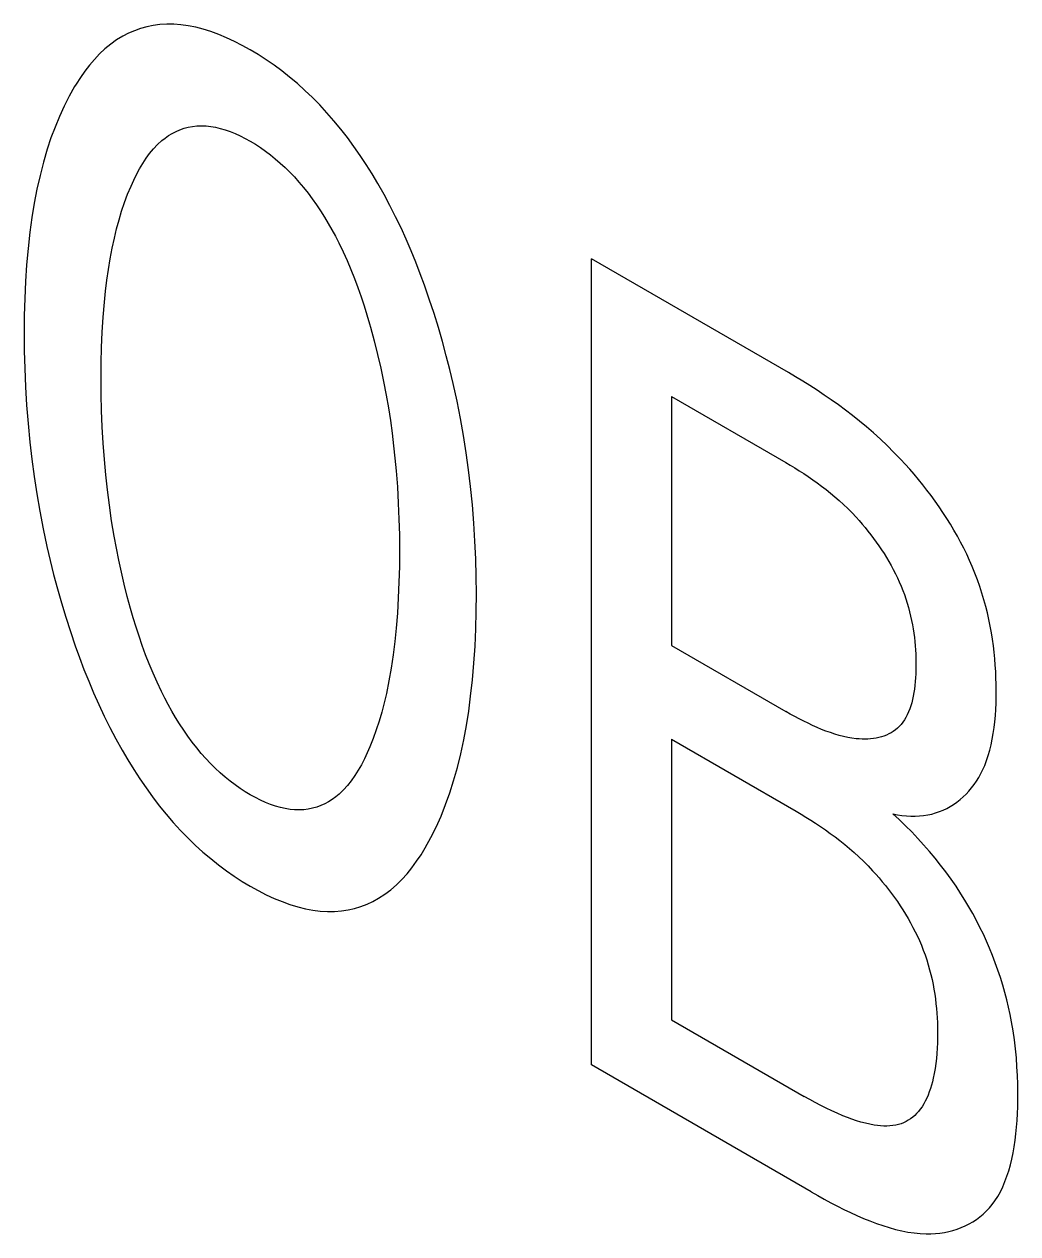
# Model space of a CAD drawing. Extents: x 0 to 420, y 0 to 297.
# Drawn here: x 179.104 to 180.815, y 149.483 to 151.566 of the extents above; entities that cross this region are included whole.
import ezdxf

# ---------------------------------------------------------------- set-up
doc = ezdxf.new("R2010")
doc.units = 0
doc.header["$LTSCALE"] = 23.1
doc.layers.add('40000_ISO', color=7, linetype='CONTINUOUS')

msp = doc.modelspace()

# ---------------------------------------------------------------- linework, layer by layer
at = {"layer": '40000_ISO', "color": 7, "linetype": 'CONTINUOUS'}
for p, q in [((179.3043, 151.5583), (179.2938, 151.5546)), ((179.3152, 151.5613), (179.3043, 151.5583)), ((179.3263, 151.5636), (179.3152, 151.5613)), ((179.3378, 151.5651), (179.3263, 151.5636)), ((179.3495, 151.5658), (179.3378, 151.5651)), ((179.3616, 151.5658), (179.3495, 151.5658)), ((179.3738, 151.5649), (179.3616, 151.5658)), ((179.3865, 151.5632), (179.3738, 151.5649)), ((179.3994, 151.5606), (179.3865, 151.5632)), ((179.4125, 151.5572), (179.3994, 151.5606)), ((179.4257, 151.553), (179.4125, 151.5572)), ((179.2632, 151.5387), (179.253, 151.5314)), ((179.2739, 151.5452), (179.2632, 151.5387)), ((179.2837, 151.5503), (179.2739, 151.5452)), ((179.2938, 151.5546), (179.2837, 151.5503)), ((179.4391, 151.5481), (179.4257, 151.553)), ((179.4525, 151.5425), (179.4391, 151.5481)), ((179.4661, 151.5362), (179.4525, 151.5425)), ((179.4797, 151.5293), (179.4661, 151.5362)), ((179.2339, 151.5146), (179.225, 151.5053)), ((179.2432, 151.5233), (179.2339, 151.5146)), ((179.253, 151.5314), (179.2432, 151.5233)), ((179.4934, 151.5217), (179.4797, 151.5293)), ((179.507, 151.5135), (179.4934, 151.5217)), ((179.2166, 151.4954), (179.2085, 151.4849)), ((179.225, 151.5053), (179.2166, 151.4954)), ((179.5207, 151.5047), (179.507, 151.5135)), ((179.5343, 151.4953), (179.5207, 151.5047)), ((179.5478, 151.4854), (179.5343, 151.4953)), ((179.2008, 151.474), (179.1935, 151.4627)), ((179.2085, 151.4849), (179.2008, 151.474)), ((179.5612, 151.4748), (179.5478, 151.4854)), ((179.5745, 151.4637), (179.5612, 151.4748)), ((179.1908, 151.4583), (179.1815, 151.4419)), ((179.1935, 151.4627), (179.1908, 151.4583)), ((179.5876, 151.4519), (179.5745, 151.4637)), ((179.6005, 151.4396), (179.5876, 151.4519)), ((179.1815, 151.4419), (179.1728, 151.4248)), ((179.6132, 151.4267), (179.6005, 151.4396)), ((179.1728, 151.4248), (179.1647, 151.4071)), ((179.6255, 151.4134), (179.6132, 151.4267)), ((179.6375, 151.3996), (179.6255, 151.4134)), ((179.1572, 151.3888), (179.1502, 151.37)), ((179.1647, 151.4071), (179.1572, 151.3888)), ((179.3865, 151.3885), (179.3939, 151.3899)), ((179.3939, 151.3899), (179.4016, 151.3907)), ((179.4016, 151.3907), (179.4095, 151.391)), ((179.4095, 151.391), (179.4173, 151.3907)), ((179.4173, 151.3907), (179.4253, 151.3898)), ((179.4253, 151.3898), (179.4335, 151.3883)), ((179.6493, 151.3853), (179.6375, 151.3996)), ((179.1502, 151.37), (179.1438, 151.3506)), ((179.341, 151.3653), (179.3468, 151.3698)), ((179.3468, 151.3698), (179.3528, 151.374)), ((179.3528, 151.374), (179.3591, 151.3778)), ((179.3591, 151.3778), (179.3656, 151.3812)), ((179.3656, 151.3812), (179.3723, 151.3841)), ((179.3723, 151.3841), (179.3793, 151.3866)), ((179.3793, 151.3866), (179.3865, 151.3885)), ((179.4335, 151.3883), (179.4418, 151.3864)), ((179.4418, 151.3864), (179.4502, 151.3839)), ((179.4502, 151.3839), (179.4587, 151.3809)), ((179.4587, 151.3809), (179.4673, 151.3774)), ((179.4673, 151.3774), (179.4759, 151.3735)), ((179.4759, 151.3735), (179.4846, 151.3691)), ((179.4846, 151.3691), (179.4934, 151.3643)), ((179.6607, 151.3705), (179.6493, 151.3853)), ((179.6719, 151.3554), (179.6607, 151.3705)), ((179.1438, 151.3506), (179.1373, 151.3281)), ((179.3201, 151.3433), (179.3266, 151.3512)), ((179.3266, 151.3512), (179.3336, 151.3585)), ((179.3336, 151.3585), (179.341, 151.3653)), ((179.4934, 151.3643), (179.5021, 151.3591)), ((179.5021, 151.3591), (179.5108, 151.3534)), ((179.5108, 151.3534), (179.5194, 151.3473)), ((179.5194, 151.3473), (179.528, 151.3409)), ((179.6827, 151.3399), (179.6719, 151.3554)), ((179.1373, 151.3281), (179.1314, 151.3051)), ((179.3081, 151.3261), (179.3139, 151.3349)), ((179.3139, 151.3349), (179.3201, 151.3433)), ((179.528, 151.3409), (179.5365, 151.334)), ((179.5365, 151.334), (179.545, 151.3268)), ((179.545, 151.3268), (179.5533, 151.3192)), ((179.6932, 151.3241), (179.6827, 151.3399)), ((179.2926, 151.2973), (179.2974, 151.3073)), ((179.2974, 151.3073), (179.3026, 151.3169)), ((179.3026, 151.3169), (179.3081, 151.3261)), ((179.5533, 151.3192), (179.5614, 151.3112)), ((179.5614, 151.3112), (179.5694, 151.3028)), ((179.7034, 151.308), (179.6932, 151.3241)), ((179.7131, 151.2916), (179.7034, 151.308)), ((179.1314, 151.3051), (179.1261, 151.2815)), ((179.2822, 151.2731), (179.288, 151.2871)), ((179.288, 151.2871), (179.2926, 151.2973)), ((179.5694, 151.3028), (179.5772, 151.2941)), ((179.5772, 151.2941), (179.5851, 151.2848)), ((179.5851, 151.2848), (179.5928, 151.2751)), ((179.7238, 151.2728), (179.7131, 151.2916)), ((179.1261, 151.2815), (179.1215, 151.2574)), ((179.2769, 151.2587), (179.2822, 151.2731)), ((179.5928, 151.2751), (179.6002, 151.2651)), ((179.6002, 151.2651), (179.6074, 151.2549)), ((179.734, 151.2537), (179.7238, 151.2728)), ((179.1215, 151.2574), (179.1174, 151.2328)), ((179.2674, 151.2288), (179.2719, 151.2439)), ((179.2719, 151.2439), (179.2769, 151.2587)), ((179.6074, 151.2549), (179.6144, 151.2444)), ((179.6144, 151.2444), (179.6211, 151.2337)), ((179.7437, 151.2344), (179.734, 151.2537)), ((179.1174, 151.2328), (179.114, 151.2078)), ((179.2632, 151.2133), (179.2674, 151.2288)), ((179.6211, 151.2337), (179.6276, 151.2228)), ((179.6276, 151.2228), (179.6339, 151.2117)), ((179.753, 151.215), (179.7437, 151.2344)), ((179.114, 151.2078), (179.1108, 151.1798)), ((179.2593, 151.1975), (179.2632, 151.2133)), ((179.6339, 151.2117), (179.6399, 151.2006)), ((179.7618, 151.1954), (179.753, 151.215)), ((179.2555, 151.1799), (179.2593, 151.1975)), ((179.6399, 151.2006), (179.6457, 151.1893)), ((179.6457, 151.1893), (179.6531, 151.174)), ((179.7702, 151.1757), (179.7618, 151.1954)), ((179.1108, 151.1798), (179.1083, 151.1515)), ((179.2491, 151.1436), (179.2521, 151.1619)), ((179.2521, 151.1619), (179.2555, 151.1799)), ((179.6531, 151.174), (179.6601, 151.1587)), ((179.7783, 151.156), (179.7702, 151.1757)), ((180.0809, 149.7738), (180.0809, 151.1618)), ((180.4202, 150.9659), (180.0809, 151.1618)), ((179.1083, 151.1515), (179.1064, 151.1227)), ((179.2465, 151.125), (179.2491, 151.1436)), ((179.6601, 151.1587), (179.6667, 151.1432)), ((179.6667, 151.1432), (179.6728, 151.1277)), ((179.7859, 151.1362), (179.7783, 151.156)), ((179.1064, 151.1227), (179.1051, 151.0935)), ((179.2441, 151.1062), (179.2465, 151.125)), ((179.6728, 151.1277), (179.6787, 151.1122)), ((179.7932, 151.1164), (179.7859, 151.1362)), ((179.2422, 151.0871), (179.2441, 151.1062)), ((179.6787, 151.1122), (179.6841, 151.0966)), ((179.8017, 151.0921), (179.7932, 151.1164)), ((179.1051, 151.0935), (179.1043, 151.064)), ((179.24, 151.0615), (179.2422, 151.0871)), ((179.6841, 151.0966), (179.6893, 151.081)), ((179.6893, 151.081), (179.6941, 151.0655)), ((179.8098, 151.0677), (179.8017, 151.0921)), ((179.1043, 151.064), (179.1041, 151.0342)), ((179.2384, 151.0355), (179.24, 151.0615)), ((179.6941, 151.0655), (179.6987, 151.05)), ((179.8173, 151.0434), (179.8098, 151.0677)), ((179.2373, 151.0092), (179.2384, 151.0355)), ((179.6987, 151.05), (179.7003, 151.0444)), ((179.7003, 151.0444), (179.7068, 151.0207)), ((179.8244, 151.0192), (179.8173, 151.0434)), ((179.1041, 151.0342), (179.1043, 151.0036)), ((179.7068, 151.0207), (179.7127, 150.9972)), ((179.831, 150.995), (179.8244, 151.0192)), ((179.1043, 151.0036), (179.105, 150.9727)), ((179.2367, 150.9827), (179.2373, 151.0092)), ((179.7127, 150.9972), (179.7181, 150.9738)), ((179.8372, 150.971), (179.831, 150.995)), ((179.105, 150.9727), (179.1064, 150.9416)), ((179.2364, 150.9558), (179.2367, 150.9827)), ((179.7181, 150.9738), (179.723, 150.9505)), ((179.2366, 150.9284), (179.2364, 150.9558)), ((179.8429, 150.947), (179.8372, 150.971)), ((180.4325, 150.9586), (180.4202, 150.9659)), ((180.4448, 150.9511), (180.4325, 150.9586)), ((179.1064, 150.9416), (179.1082, 150.9101)), ((179.723, 150.9505), (179.7274, 150.9273)), ((179.8495, 150.9169), (179.8429, 150.947)), ((180.4571, 150.9434), (180.4448, 150.9511)), ((180.4694, 150.9354), (180.4571, 150.9434)), ((180.4817, 150.9273), (180.4694, 150.9354)), ((179.1082, 150.9101), (179.1107, 150.8783)), ((179.2373, 150.9007), (179.2366, 150.9284)), ((179.7274, 150.9273), (179.7312, 150.9053)), ((179.8554, 150.8871), (179.8495, 150.9169)), ((180.219, 150.9247), (180.219, 150.4958)), ((180.219, 150.9247), (180.4156, 150.8111)), ((180.494, 150.9189), (180.4817, 150.9273)), ((180.5062, 150.9102), (180.494, 150.9189)), ((180.5184, 150.9012), (180.5062, 150.9102)), ((179.2384, 150.8727), (179.2373, 150.9007)), ((179.7312, 150.9053), (179.7346, 150.8833)), ((180.5306, 150.8919), (180.5184, 150.9012)), ((180.5427, 150.8823), (180.5306, 150.8919)), ((179.1107, 150.8783), (179.1138, 150.8463)), ((179.24, 150.8445), (179.2384, 150.8727)), ((179.7346, 150.8833), (179.7376, 150.8616)), ((179.8606, 150.8574), (179.8554, 150.8871)), ((180.5547, 150.8723), (180.5427, 150.8823)), ((180.5667, 150.8619), (180.5547, 150.8723)), ((179.7376, 150.8616), (179.7403, 150.8399)), ((179.8652, 150.828), (179.8606, 150.8574)), ((180.5785, 150.8512), (180.5667, 150.8619)), ((180.5903, 150.8401), (180.5785, 150.8512)), ((179.1138, 150.8463), (179.1172, 150.8169)), ((179.2421, 150.8161), (179.24, 150.8445)), ((179.7403, 150.8399), (179.7426, 150.8184)), ((179.8693, 150.7987), (179.8652, 150.828)), ((180.6019, 150.8285), (180.5903, 150.8401)), ((180.6135, 150.8165), (180.6019, 150.8285)), ((179.1172, 150.8169), (179.1212, 150.7872)), ((179.2445, 150.79), (179.2421, 150.8161)), ((179.7426, 150.8184), (179.7445, 150.797)), ((180.4156, 150.8111), (180.4233, 150.8065)), ((180.4233, 150.8065), (180.4311, 150.8018)), ((180.6212, 150.8082), (180.6135, 150.8165)), ((180.6289, 150.7996), (180.6212, 150.8082)), ((179.1212, 150.7872), (179.1258, 150.7574)), ((179.2473, 150.7638), (179.2445, 150.79)), ((179.7445, 150.797), (179.7467, 150.769)), ((179.8727, 150.7697), (179.8693, 150.7987)), ((180.4311, 150.8018), (180.4388, 150.797)), ((180.4388, 150.797), (180.4465, 150.792)), ((180.4465, 150.792), (180.4543, 150.7868)), ((180.4543, 150.7868), (180.462, 150.7815)), ((180.6365, 150.7908), (180.6289, 150.7996)), ((180.644, 150.7818), (180.6365, 150.7908)), ((179.2507, 150.7374), (179.2473, 150.7638)), ((179.7467, 150.769), (179.7483, 150.7412)), ((179.8759, 150.7382), (179.8727, 150.7697)), ((180.462, 150.7815), (180.4697, 150.776)), ((180.4697, 150.776), (180.4773, 150.7703)), ((180.4773, 150.7703), (180.4849, 150.7644)), ((180.4849, 150.7644), (180.4925, 150.7583)), ((180.6514, 150.7727), (180.644, 150.7818)), ((180.6586, 150.7634), (180.6514, 150.7727)), ((179.1258, 150.7574), (179.1309, 150.7273)), ((180.4925, 150.7583), (180.5001, 150.752)), ((180.5001, 150.752), (180.5075, 150.7455)), ((180.5075, 150.7455), (180.515, 150.7387)), ((180.6658, 150.754), (180.6586, 150.7634)), ((180.6728, 150.7444), (180.6658, 150.754)), ((180.6796, 150.7346), (180.6728, 150.7444)), ((179.1309, 150.7273), (179.1367, 150.6971)), ((179.2546, 150.7108), (179.2507, 150.7374)), ((179.7483, 150.7412), (179.7494, 150.7136)), ((179.8784, 150.7069), (179.8759, 150.7382)), ((180.515, 150.7387), (180.5223, 150.7316)), ((180.5223, 150.7316), (180.5296, 150.7243)), ((180.5296, 150.7243), (180.5367, 150.7167)), ((180.6863, 150.7248), (180.6796, 150.7346)), ((180.6928, 150.7148), (180.6863, 150.7248)), ((179.259, 150.684), (179.2546, 150.7108)), ((179.7494, 150.7136), (179.7501, 150.6863)), ((179.8803, 150.6759), (179.8784, 150.7069)), ((180.5367, 150.7167), (180.5419, 150.711)), ((180.5419, 150.711), (180.547, 150.7051)), ((180.547, 150.7051), (180.552, 150.6992)), ((180.6991, 150.7047), (180.6928, 150.7148)), ((180.7052, 150.6945), (180.6991, 150.7047)), ((179.1367, 150.6971), (179.1432, 150.6667)), ((179.2628, 150.6635), (179.259, 150.684)), ((179.7501, 150.6863), (179.7503, 150.6592)), ((180.552, 150.6992), (180.557, 150.693)), ((180.557, 150.693), (180.5618, 150.6868)), ((180.5618, 150.6868), (180.5666, 150.6805)), ((180.5666, 150.6805), (180.5713, 150.674)), ((180.7111, 150.6843), (180.7052, 150.6945)), ((180.7167, 150.6739), (180.7111, 150.6843)), ((179.1432, 150.6667), (179.1488, 150.6425)), ((179.2669, 150.6429), (179.2628, 150.6635)), ((179.8816, 150.6452), (179.8803, 150.6759)), ((180.5713, 150.674), (180.5759, 150.6675)), ((180.5759, 150.6675), (180.5804, 150.6608)), ((180.5804, 150.6608), (180.5847, 150.6541)), ((180.7221, 150.6635), (180.7167, 150.6739)), ((180.7273, 150.653), (180.7221, 150.6635)), ((179.1488, 150.6425), (179.1548, 150.6181)), ((179.2714, 150.6222), (179.2669, 150.6429)), ((179.7503, 150.6592), (179.7501, 150.632)), ((179.8824, 150.6148), (179.8816, 150.6452)), ((180.5847, 150.6541), (180.5889, 150.6473)), ((180.5889, 150.6473), (180.593, 150.6405)), ((180.593, 150.6405), (180.5969, 150.6335)), ((180.7322, 150.6425), (180.7273, 150.653)), ((180.7368, 150.6319), (180.7322, 150.6425)), ((179.1548, 150.6181), (179.1613, 150.5937)), ((179.2763, 150.6014), (179.2714, 150.6222)), ((179.7501, 150.632), (179.7494, 150.605)), ((180.5969, 150.6335), (180.6007, 150.6266)), ((180.6007, 150.6266), (180.6043, 150.6195)), ((180.6043, 150.6195), (180.6077, 150.6125)), ((180.7414, 150.6205), (180.7368, 150.6319)), ((180.7457, 150.6091), (180.7414, 150.6205)), ((179.2816, 150.5805), (179.2763, 150.6014)), ((179.7494, 150.605), (179.7483, 150.5783)), ((179.8827, 150.5847), (179.8824, 150.6148)), ((180.6077, 150.6125), (180.611, 150.6054)), ((180.611, 150.6054), (180.614, 150.5983)), ((180.614, 150.5983), (180.617, 150.5909)), ((180.7497, 150.5977), (180.7457, 150.6091)), ((180.7534, 150.5863), (180.7497, 150.5977)), ((179.1613, 150.5937), (179.1683, 150.5692)), ((179.2873, 150.5596), (179.2816, 150.5805)), ((179.7483, 150.5783), (179.7467, 150.5519)), ((179.8824, 150.5545), (179.8827, 150.5847)), ((180.617, 150.5909), (180.6198, 150.5835)), ((180.6198, 150.5835), (180.6223, 150.5761)), ((180.7568, 150.5748), (180.7534, 150.5863)), ((179.1683, 150.5692), (179.1757, 150.5447)), ((179.2918, 150.5437), (179.2873, 150.5596)), ((180.6223, 150.5761), (180.6247, 150.5687)), ((180.6247, 150.5687), (180.6268, 150.5613)), ((180.6268, 150.5613), (180.6288, 150.5539)), ((180.7599, 150.5634), (180.7568, 150.5748)), ((180.7627, 150.552), (180.7599, 150.5634)), ((179.1757, 150.5447), (179.1837, 150.5201)), ((179.2967, 150.5278), (179.2918, 150.5437)), ((179.7467, 150.5519), (179.7446, 150.5259)), ((179.8817, 150.5245), (179.8824, 150.5545)), ((180.6288, 150.5539), (180.6306, 150.5465)), ((180.6306, 150.5465), (180.6322, 150.5392)), ((180.6322, 150.5392), (180.6337, 150.5318)), ((180.7653, 150.5406), (180.7627, 150.552)), ((180.7676, 150.5292), (180.7653, 150.5406)), ((179.1837, 150.5201), (179.1921, 150.4955)), ((179.3018, 150.5119), (179.2967, 150.5278)), ((179.7446, 150.5259), (179.7422, 150.5027)), ((179.8804, 150.4949), (179.8817, 150.5245)), ((180.6337, 150.5318), (180.635, 150.5245)), ((180.635, 150.5245), (180.6361, 150.5172)), ((180.6361, 150.5172), (180.637, 150.51)), ((180.7696, 150.5179), (180.7676, 150.5292)), ((180.7714, 150.5066), (180.7696, 150.5179)), ((179.1921, 150.4955), (179.1994, 150.4752)), ((179.3073, 150.496), (179.3018, 150.5119)), ((179.3131, 150.4801), (179.3073, 150.496)), ((179.7422, 150.5027), (179.7394, 150.4797)), ((179.8785, 150.4657), (179.8804, 150.4949)), ((180.219, 150.4958), (180.4156, 150.3823)), ((180.637, 150.51), (180.6379, 150.5028)), ((180.6379, 150.5028), (180.6385, 150.4956)), ((180.6385, 150.4956), (180.639, 150.4884)), ((180.773, 150.4954), (180.7714, 150.5066)), ((180.7743, 150.4842), (180.773, 150.4954)), ((179.1994, 150.4752), (179.207, 150.4549)), ((179.3193, 150.4642), (179.3131, 150.4801)), ((179.7394, 150.4797), (179.736, 150.4572)), ((180.639, 150.4884), (180.6394, 150.4813)), ((180.6394, 150.4813), (180.6397, 150.4743)), ((180.6397, 150.4743), (180.6398, 150.4673)), ((180.7754, 150.4731), (180.7743, 150.4842)), ((180.7763, 150.4621), (180.7754, 150.4731)), ((179.207, 150.4549), (179.2151, 150.4347)), ((179.3259, 150.4483), (179.3193, 150.4642)), ((179.736, 150.4572), (179.7321, 150.4351)), ((179.876, 150.4369), (179.8785, 150.4657)), ((180.6397, 150.4536), (180.6394, 150.4469)), ((180.6398, 150.4604), (180.6397, 150.4536)), ((180.6398, 150.4673), (180.6398, 150.4604)), ((180.777, 150.4512), (180.7763, 150.4621)), ((179.2151, 150.4347), (179.2236, 150.4145)), ((179.3329, 150.4326), (179.3259, 150.4483)), ((179.3404, 150.4169), (179.3329, 150.4326)), ((179.7321, 150.4351), (179.7277, 150.4134)), ((179.8729, 150.4085), (179.876, 150.4369)), ((180.6386, 150.4337), (180.6379, 150.4273)), ((180.6391, 150.4403), (180.6386, 150.4337)), ((180.6394, 150.4469), (180.6391, 150.4403)), ((180.7775, 150.4404), (180.777, 150.4512)), ((180.7778, 150.4296), (180.7775, 150.4404)), ((179.2236, 150.4145), (179.2324, 150.3944)), ((179.3461, 150.4054), (179.3404, 150.4169)), ((179.7277, 150.4134), (179.7239, 150.3973)), ((180.6362, 150.4149), (180.6351, 150.4089)), ((180.6371, 150.421), (180.6362, 150.4149)), ((180.6379, 150.4273), (180.6371, 150.421)), ((180.7779, 150.4191), (180.7778, 150.4296)), ((180.7779, 150.4079), (180.7779, 150.4191)), ((179.2324, 150.3944), (179.2418, 150.3745)), ((179.3522, 150.3941), (179.3461, 150.4054)), ((179.3584, 150.3828), (179.3522, 150.3941)), ((179.7239, 150.3973), (179.7198, 150.3814)), ((179.8695, 150.383), (179.8729, 150.4085)), ((180.6308, 150.3919), (180.629, 150.3867)), ((180.6324, 150.3974), (180.6308, 150.3919)), ((180.6338, 150.4031), (180.6324, 150.3974)), ((180.6351, 150.4089), (180.6338, 150.4031)), ((180.7771, 150.3859), (180.7776, 150.3968)), ((180.7776, 150.3968), (180.7779, 150.4079)), ((179.2418, 150.3745), (179.2516, 150.3547)), ((179.3649, 150.3717), (179.3584, 150.3828)), ((179.3717, 150.3608), (179.3649, 150.3717)), ((179.7198, 150.3814), (179.7153, 150.3659)), ((179.8655, 150.358), (179.8695, 150.383)), ((180.4233, 150.378), (180.4156, 150.3823)), ((180.431, 150.3738), (180.4233, 150.378)), ((180.4387, 150.3697), (180.431, 150.3738)), ((180.4464, 150.3658), (180.4387, 150.3697)), ((180.6224, 150.3722), (180.6199, 150.3679)), ((180.6248, 150.3768), (180.6224, 150.3722)), ((180.627, 150.3816), (180.6248, 150.3768)), ((180.629, 150.3867), (180.627, 150.3816)), ((180.7755, 150.3648), (180.7765, 150.3752)), ((180.7765, 150.3752), (180.7771, 150.3859)), ((179.2516, 150.3547), (179.2618, 150.3351)), ((179.3787, 150.3501), (179.3717, 150.3608)), ((179.386, 150.3396), (179.3787, 150.3501)), ((179.7104, 150.3508), (179.7052, 150.336)), ((179.7153, 150.3659), (179.7104, 150.3508)), ((179.861, 150.3334), (179.8655, 150.358)), ((180.4541, 150.362), (180.4464, 150.3658)), ((180.4618, 150.3583), (180.4541, 150.362)), ((180.4695, 150.3549), (180.4618, 150.3583)), ((180.4771, 150.3516), (180.4695, 150.3549)), ((180.4847, 150.3486), (180.4771, 150.3516)), ((180.4923, 150.3459), (180.4847, 150.3486)), ((180.6006, 150.3481), (180.5968, 150.3458)), ((180.6043, 150.3507), (180.6006, 150.3481)), ((180.6077, 150.3536), (180.6043, 150.3507)), ((180.611, 150.3566), (180.6077, 150.3536)), ((180.614, 150.36), (180.611, 150.3566)), ((180.6171, 150.3638), (180.614, 150.36)), ((180.6199, 150.3679), (180.6171, 150.3638)), ((180.7729, 150.3444), (180.7743, 150.3545)), ((180.7743, 150.3545), (180.7755, 150.3648)), ((179.2618, 150.3351), (179.2726, 150.3156)), ((179.3934, 150.3294), (179.386, 150.3396)), ((179.4011, 150.3195), (179.3934, 150.3294)), ((179.7052, 150.336), (179.6995, 150.3216)), ((179.8558, 150.3093), (179.861, 150.3334)), ((180.219, 150.3345), (180.219, 149.8514)), ((180.219, 150.3345), (180.4335, 150.2106)), ((180.4998, 150.3434), (180.4923, 150.3459)), ((180.5073, 150.3411), (180.4998, 150.3434)), ((180.5148, 150.3392), (180.5073, 150.3411)), ((180.5222, 150.3376), (180.5148, 150.3392)), ((180.5295, 150.3363), (180.5222, 150.3376)), ((180.5367, 150.3354), (180.5295, 150.3363)), ((180.5418, 150.335), (180.5367, 150.3354)), ((180.5469, 150.3347), (180.5418, 150.335)), ((180.5519, 150.3347), (180.5469, 150.3347)), ((180.5568, 150.3348), (180.5519, 150.3347)), ((180.5617, 150.3352), (180.5568, 150.3348)), ((180.5665, 150.3358), (180.5617, 150.3352)), ((180.5712, 150.3365), (180.5665, 150.3358)), ((180.5757, 150.3375), (180.5712, 150.3365)), ((180.5802, 150.3387), (180.5757, 150.3375)), ((180.5846, 150.3401), (180.5802, 150.3387)), ((180.5888, 150.3418), (180.5846, 150.3401)), ((180.5929, 150.3437), (180.5888, 150.3418)), ((180.5968, 150.3458), (180.5929, 150.3437)), ((180.7692, 150.325), (180.7712, 150.3346)), ((180.7712, 150.3346), (180.7729, 150.3444)), ((179.2726, 150.3156), (179.2824, 150.299)), ((179.4091, 150.31), (179.4011, 150.3195)), ((179.4169, 150.3012), (179.4091, 150.31)), ((179.6949, 150.311), (179.69, 150.3007)), ((179.6995, 150.3216), (179.6949, 150.311)), ((179.85, 150.2857), (179.8558, 150.3093)), ((180.7614, 150.298), (180.7643, 150.3067)), ((180.7643, 150.3067), (180.7669, 150.3157)), ((180.7669, 150.3157), (180.7692, 150.325)), ((179.2824, 150.299), (179.2926, 150.2826)), ((179.4249, 150.2927), (179.4169, 150.3012)), ((179.4331, 150.2846), (179.4249, 150.2927)), ((179.6849, 150.2907), (179.6794, 150.2811)), ((179.69, 150.3007), (179.6849, 150.2907)), ((179.8435, 150.2628), (179.85, 150.2857)), ((180.755, 150.2824), (180.7581, 150.2896)), ((180.7581, 150.2896), (180.7614, 150.298)), ((179.2926, 150.2826), (179.3031, 150.2664)), ((179.3031, 150.2664), (179.314, 150.2506)), ((179.4415, 150.2769), (179.4331, 150.2846)), ((179.4499, 150.2695), (179.4415, 150.2769)), ((179.4585, 150.2626), (179.4499, 150.2695)), ((179.6736, 150.2719), (179.6674, 150.2632)), ((179.6794, 150.2811), (179.6736, 150.2719)), ((180.744, 150.2626), (180.7479, 150.2689)), ((180.7479, 150.2689), (180.7516, 150.2756)), ((180.7516, 150.2756), (180.755, 150.2824)), ((179.314, 150.2506), (179.3252, 150.2351)), ((179.4671, 150.256), (179.4585, 150.2626)), ((179.4758, 150.2499), (179.4671, 150.256)), ((179.4846, 150.2442), (179.4758, 150.2499)), ((179.4934, 150.2389), (179.4846, 150.2442)), ((179.6538, 150.2473), (179.6463, 150.2402)), ((179.6608, 150.255), (179.6538, 150.2473)), ((179.6674, 150.2632), (179.6608, 150.255)), ((179.8369, 150.242), (179.8435, 150.2628)), ((180.7261, 150.24), (180.7309, 150.2452)), ((180.7309, 150.2452), (180.7355, 150.2507)), ((180.7355, 150.2507), (180.7399, 150.2565)), ((180.7399, 150.2565), (180.744, 150.2626)), ((179.3252, 150.2351), (179.3367, 150.22)), ((179.5021, 150.2341), (179.4934, 150.2389)), ((179.5109, 150.2297), (179.5021, 150.2341)), ((179.5196, 150.2258), (179.5109, 150.2297)), ((179.5282, 150.2223), (179.5196, 150.2258)), ((179.5368, 150.2194), (179.5282, 150.2223)), ((179.6218, 150.2234), (179.615, 150.2203)), ((179.6283, 150.227), (179.6218, 150.2234)), ((179.6346, 150.231), (179.6283, 150.227)), ((179.6406, 150.2354), (179.6346, 150.231)), ((179.6463, 150.2402), (179.6406, 150.2354)), ((179.8298, 150.2219), (179.8369, 150.242)), ((180.6987, 150.2186), (180.7046, 150.2222)), ((180.7046, 150.2222), (180.7103, 150.2262)), ((180.7103, 150.2262), (180.7158, 150.2305)), ((180.7158, 150.2305), (180.721, 150.2351)), ((180.721, 150.2351), (180.7261, 150.24)), ((179.3367, 150.22), (179.3485, 150.2054)), ((179.3485, 150.2054), (179.3607, 150.1912)), ((179.5453, 150.2169), (179.5368, 150.2194)), ((179.5536, 150.215), (179.5453, 150.2169)), ((179.5618, 150.2137), (179.5536, 150.215)), ((179.5698, 150.2129), (179.5618, 150.2137)), ((179.5776, 150.2127), (179.5698, 150.2129)), ((179.5856, 150.213), (179.5776, 150.2127)), ((179.5933, 150.214), (179.5856, 150.213)), ((179.6008, 150.2156), (179.5933, 150.214)), ((179.608, 150.2177), (179.6008, 150.2156)), ((179.615, 150.2203), (179.608, 150.2177)), ((179.8135, 150.1834), (179.8219, 150.2023)), ((179.8219, 150.2023), (179.8298, 150.2219)), ((180.4335, 150.2106), (180.4418, 150.2056)), ((180.4418, 150.2056), (180.4502, 150.2005)), ((180.6107, 150.1961), (180.5997, 150.2061)), ((180.5997, 150.2061), (180.6077, 150.2045)), ((180.6077, 150.2045), (180.6156, 150.2033)), ((180.6156, 150.2033), (180.6233, 150.2025)), ((180.6233, 150.2025), (180.631, 150.202)), ((180.631, 150.202), (180.6384, 150.202)), ((180.6384, 150.202), (180.6458, 150.2024)), ((180.6458, 150.2024), (180.653, 150.2032)), ((180.653, 150.2032), (180.66, 150.2043)), ((180.66, 150.2043), (180.6669, 150.2058)), ((180.6669, 150.2058), (180.6736, 150.2077)), ((180.6736, 150.2077), (180.6801, 150.2099)), ((180.6801, 150.2099), (180.6865, 150.2124)), ((180.6865, 150.2124), (180.6927, 150.2154)), ((180.6927, 150.2154), (180.6987, 150.2186)), ((179.3607, 150.1912), (179.3731, 150.1776)), ((179.8044, 150.1651), (179.8135, 150.1834)), ((180.4502, 150.2005), (180.4586, 150.1952)), ((180.4586, 150.1952), (180.467, 150.1898)), ((180.467, 150.1898), (180.4754, 150.1842)), ((180.4754, 150.1842), (180.4838, 150.1784)), ((180.6216, 150.1857), (180.6107, 150.1961)), ((180.6324, 150.1749), (180.6216, 150.1857)), ((179.3731, 150.1776), (179.3858, 150.1646)), ((179.3858, 150.1646), (179.3987, 150.1521)), ((179.7946, 150.1476), (179.8044, 150.1651)), ((180.4838, 150.1784), (180.4921, 150.1725)), ((180.4921, 150.1725), (180.5004, 150.1663)), ((180.5004, 150.1663), (180.5087, 150.1599)), ((180.5087, 150.1599), (180.517, 150.1533)), ((180.643, 150.1638), (180.6324, 150.1749)), ((180.653, 150.1528), (180.643, 150.1638)), ((179.3987, 150.1521), (179.4118, 150.1402)), ((179.4118, 150.1402), (179.4252, 150.1289)), ((179.7874, 150.1357), (179.7946, 150.1476)), ((180.517, 150.1533), (180.5252, 150.1464)), ((180.5252, 150.1464), (180.5333, 150.1393)), ((180.5333, 150.1393), (180.5413, 150.1319)), ((180.6629, 150.1415), (180.653, 150.1528)), ((180.6726, 150.1298), (180.6629, 150.1415)), ((179.4252, 150.1289), (179.4386, 150.1182)), ((179.4386, 150.1182), (179.4522, 150.1081)), ((179.7717, 150.1133), (179.7797, 150.1243)), ((179.7797, 150.1243), (179.7874, 150.1357)), ((180.5413, 150.1319), (180.5493, 150.1243)), ((180.5493, 150.1243), (180.5572, 150.1164)), ((180.6821, 150.1179), (180.6726, 150.1298)), ((179.4522, 150.1081), (179.4659, 150.0986)), ((179.4659, 150.0986), (179.4796, 150.0898)), ((179.7545, 150.0931), (179.7633, 150.1029)), ((179.7633, 150.1029), (179.7717, 150.1133)), ((180.5572, 150.1164), (180.5651, 150.1081)), ((180.5651, 150.1081), (180.5707, 150.102)), ((180.5707, 150.102), (180.5762, 150.0956)), ((180.6912, 150.106), (180.6821, 150.1179)), ((180.7001, 150.0938), (180.6912, 150.106)), ((179.4796, 150.0898), (179.4934, 150.0815)), ((179.4934, 150.0815), (179.5071, 150.0739)), ((179.7354, 150.0753), (179.7452, 150.0838)), ((179.7452, 150.0838), (179.7545, 150.0931)), ((180.5762, 150.0956), (180.5817, 150.0892)), ((180.5817, 150.0892), (180.5871, 150.0826)), ((180.5871, 150.0826), (180.5924, 150.0759)), ((180.7087, 150.0813), (180.7001, 150.0938)), ((180.7171, 150.0685), (180.7087, 150.0813)), ((179.5071, 150.0739), (179.5209, 150.0668)), ((179.5209, 150.0668), (179.5346, 150.0605)), ((179.5346, 150.0605), (179.5482, 150.0549)), ((179.7046, 150.0552), (179.7144, 150.0606)), ((179.7144, 150.0606), (179.7252, 150.0676)), ((179.7252, 150.0676), (179.7354, 150.0753)), ((180.5924, 150.0759), (180.5976, 150.069)), ((180.5976, 150.069), (180.6027, 150.062)), ((180.6027, 150.062), (180.6077, 150.0549)), ((180.7241, 150.0573), (180.7171, 150.0685)), ((180.731, 150.0458), (180.7241, 150.0573)), ((179.5482, 150.0549), (179.5617, 150.05)), ((179.5617, 150.05), (179.5751, 150.0459)), ((179.5751, 150.0459), (179.5883, 150.0426)), ((179.5883, 150.0426), (179.6012, 150.0401)), ((179.6012, 150.0401), (179.614, 150.0385)), ((179.614, 150.0385), (179.6264, 150.0378)), ((179.6264, 150.0378), (179.6385, 150.038)), ((179.6385, 150.038), (179.6504, 150.0389)), ((179.6504, 150.0389), (179.6619, 150.0407)), ((179.6619, 150.0407), (179.6731, 150.0432)), ((179.6731, 150.0432), (179.684, 150.0465)), ((179.684, 150.0465), (179.6945, 150.0505)), ((179.6945, 150.0505), (179.7046, 150.0552)), ((180.6077, 150.0549), (180.6125, 150.0478)), ((180.6125, 150.0478), (180.6172, 150.0405)), ((180.6172, 150.0405), (180.6218, 150.0331)), ((180.7375, 150.0342), (180.731, 150.0458)), ((180.6218, 150.0331), (180.6262, 150.0257)), ((180.6262, 150.0257), (180.6305, 150.0182)), ((180.6305, 150.0182), (180.6346, 150.0106)), ((180.7439, 150.0225), (180.7375, 150.0342)), ((180.75, 150.0106), (180.7439, 150.0225)), ((180.6346, 150.0106), (180.6385, 150.003)), ((180.6385, 150.003), (180.6422, 149.9954)), ((180.6422, 149.9954), (180.6457, 149.9877)), ((180.7558, 149.9987), (180.75, 150.0106)), ((180.7613, 149.9867), (180.7558, 149.9987)), ((180.6457, 149.9877), (180.649, 149.98)), ((180.649, 149.98), (180.6524, 149.9715)), ((180.7666, 149.9746), (180.7613, 149.9867)), ((180.7716, 149.9624), (180.7666, 149.9746)), ((180.6524, 149.9715), (180.6555, 149.9631)), ((180.6555, 149.9631), (180.6583, 149.9546)), ((180.6583, 149.9546), (180.6609, 149.9461)), ((180.7764, 149.9497), (180.7716, 149.9624)), ((180.6609, 149.9461), (180.6633, 149.9377)), ((180.6633, 149.9377), (180.6654, 149.9292)), ((180.781, 149.9369), (180.7764, 149.9497)), ((180.7852, 149.9241), (180.781, 149.9369)), ((180.6654, 149.9292), (180.6674, 149.9208)), ((180.6674, 149.9208), (180.6691, 149.9124)), ((180.6691, 149.9124), (180.6707, 149.904)), ((180.7892, 149.9113), (180.7852, 149.9241)), ((180.7928, 149.8985), (180.7892, 149.9113)), ((180.6707, 149.904), (180.672, 149.8956)), ((180.672, 149.8956), (180.6732, 149.8873)), ((180.7961, 149.8858), (180.7928, 149.8985)), ((180.6732, 149.8873), (180.6742, 149.8791)), ((180.6742, 149.8791), (180.675, 149.8709)), ((180.675, 149.8709), (180.6757, 149.8627)), ((180.7991, 149.8732), (180.7961, 149.8858)), ((180.8018, 149.8606), (180.7991, 149.8732)), ((180.219, 149.8514), (180.4473, 149.7196)), ((180.6757, 149.8627), (180.6762, 149.8547)), ((180.6762, 149.8547), (180.6766, 149.8467)), ((180.8042, 149.8482), (180.8018, 149.8606)), ((180.8069, 149.8323), (180.8042, 149.8482)), ((180.6766, 149.8467), (180.6769, 149.8388)), ((180.6769, 149.8388), (180.677, 149.831)), ((180.677, 149.831), (180.677, 149.8214)), ((180.8092, 149.8167), (180.8069, 149.8323)), ((180.6768, 149.812), (180.6764, 149.8027)), ((180.677, 149.8214), (180.6768, 149.812)), ((180.8111, 149.8012), (180.8092, 149.8167)), ((180.6758, 149.7936), (180.675, 149.7847)), ((180.6764, 149.8027), (180.6758, 149.7936)), ((180.8126, 149.7859), (180.8111, 149.8012)), ((180.8137, 149.7706), (180.8126, 149.7859)), ((180.4595, 149.5552), (180.0809, 149.7738)), ((180.6728, 149.7673), (180.6713, 149.7589)), ((180.674, 149.7759), (180.6728, 149.7673)), ((180.675, 149.7847), (180.674, 149.7759)), ((180.8145, 149.7555), (180.8137, 149.7706)), ((180.6681, 149.7446), (180.6664, 149.7387)), ((180.6695, 149.7507), (180.6681, 149.7446)), ((180.6713, 149.7589), (180.6695, 149.7507)), ((180.8149, 149.7406), (180.8145, 149.7555)), ((180.6627, 149.7272), (180.6606, 149.7217)), ((180.6647, 149.7329), (180.6627, 149.7272)), ((180.6664, 149.7387), (180.6647, 149.7329)), ((180.8151, 149.7257), (180.8149, 149.7406)), ((180.8151, 149.7136), (180.8151, 149.7257)), ((180.4568, 149.7142), (180.4473, 149.7196)), ((180.4663, 149.709), (180.4568, 149.7142)), ((180.4758, 149.704), (180.4663, 149.709)), ((180.4853, 149.6992), (180.4758, 149.704)), ((180.6502, 149.7018), (180.6471, 149.6974)), ((180.6531, 149.7065), (180.6502, 149.7018)), ((180.6558, 149.7113), (180.6531, 149.7065)), ((180.6583, 149.7164), (180.6558, 149.7113)), ((180.6606, 149.7217), (180.6583, 149.7164)), ((180.8144, 149.6898), (180.8149, 149.7017)), ((180.8149, 149.7017), (180.8151, 149.7136)), ((180.4948, 149.6947), (180.4853, 149.6992)), ((180.5043, 149.6904), (180.4948, 149.6947)), ((180.5137, 149.6863), (180.5043, 149.6904)), ((180.5216, 149.6832), (180.5137, 149.6863)), ((180.5294, 149.6803), (180.5216, 149.6832)), ((180.6304, 149.681), (180.6266, 149.6784)), ((180.6341, 149.6838), (180.6304, 149.681)), ((180.6376, 149.6868), (180.6341, 149.6838)), ((180.6409, 149.6901), (180.6376, 149.6868)), ((180.6441, 149.6937), (180.6409, 149.6901)), ((180.6471, 149.6974), (180.6441, 149.6937)), ((180.8138, 149.6781), (180.8144, 149.6898)), ((180.5372, 149.6777), (180.5294, 149.6803)), ((180.545, 149.6753), (180.5372, 149.6777)), ((180.5527, 149.6733), (180.545, 149.6753)), ((180.5603, 149.6715), (180.5527, 149.6733)), ((180.5678, 149.6702), (180.5603, 149.6715)), ((180.5734, 149.6694), (180.5678, 149.6702)), ((180.5789, 149.6688), (180.5734, 149.6694)), ((180.5843, 149.6685), (180.5789, 149.6688)), ((180.5896, 149.6684), (180.5843, 149.6685)), ((180.5948, 149.6687), (180.5896, 149.6684)), ((180.5999, 149.6692), (180.5948, 149.6687)), ((180.6049, 149.67), (180.5999, 149.6692)), ((180.6097, 149.6711), (180.6049, 149.67)), ((180.6142, 149.6725), (180.6097, 149.6711)), ((180.6185, 149.6742), (180.6142, 149.6725)), ((180.6226, 149.6762), (180.6185, 149.6742)), ((180.6266, 149.6784), (180.6226, 149.6762)), ((180.8118, 149.6551), (180.8129, 149.6665)), ((180.8129, 149.6665), (180.8138, 149.6781)), ((180.8089, 149.6329), (180.8105, 149.6439)), ((180.8105, 149.6439), (180.8118, 149.6551)), ((180.8048, 149.6116), (180.807, 149.6221)), ((180.807, 149.6221), (180.8089, 149.6329)), ((180.7996, 149.5915), (180.8024, 149.6014)), ((180.8024, 149.6014), (180.8048, 149.6116)), ((180.793, 149.5727), (180.7965, 149.5819)), ((180.7965, 149.5819), (180.7996, 149.5915)), ((180.7851, 149.5553), (180.7892, 149.5638)), ((180.7892, 149.5638), (180.793, 149.5727)), ((180.4595, 149.5552), (180.4706, 149.5488)), ((180.4706, 149.5488), (180.4819, 149.5426)), ((180.4819, 149.5426), (180.4931, 149.5365)), ((180.4931, 149.5365), (180.5044, 149.5306)), ((180.771, 149.5335), (180.7756, 149.5397)), ((180.7756, 149.5397), (180.7805, 149.5473)), ((180.7805, 149.5473), (180.7851, 149.5553)), ((180.5044, 149.5306), (180.5156, 149.525)), ((180.5156, 149.525), (180.5269, 149.5195)), ((180.5269, 149.5195), (180.5381, 149.5144)), ((180.5381, 149.5144), (180.5494, 149.5095)), ((180.7498, 149.5122), (180.7555, 149.517)), ((180.7555, 149.517), (180.7609, 149.5221)), ((180.7609, 149.5221), (180.7661, 149.5276)), ((180.7661, 149.5276), (180.771, 149.5335)), ((180.5494, 149.5095), (180.5605, 149.505)), ((180.5605, 149.505), (180.5716, 149.5008)), ((180.5716, 149.5008), (180.5827, 149.497)), ((180.5827, 149.497), (180.5936, 149.4935)), ((180.5936, 149.4935), (180.6045, 149.4905)), ((180.7107, 149.491), (180.7178, 149.4936)), ((180.7178, 149.4936), (180.7246, 149.4966)), ((180.7246, 149.4966), (180.7312, 149.5)), ((180.7312, 149.5), (180.7376, 149.5037)), ((180.7376, 149.5037), (180.7438, 149.5078)), ((180.7438, 149.5078), (180.7498, 149.5122)), ((180.6045, 149.4905), (180.6153, 149.488)), ((180.6153, 149.488), (180.6259, 149.4859)), ((180.6259, 149.4859), (180.6364, 149.4844)), ((180.6364, 149.4844), (180.6468, 149.4834)), ((180.6468, 149.4834), (180.6571, 149.4829)), ((180.6571, 149.4829), (180.6651, 149.4829)), ((180.6651, 149.4829), (180.6731, 149.4834)), ((180.6731, 149.4834), (180.6809, 149.4841)), ((180.6809, 149.4841), (180.6886, 149.4853)), ((180.6886, 149.4853), (180.6961, 149.4868)), ((180.6961, 149.4868), (180.7035, 149.4887)), ((180.7035, 149.4887), (180.7107, 149.491))]:
    msp.add_line(p, q, dxfattribs=at)

doc.saveas('drawing.dxf')
